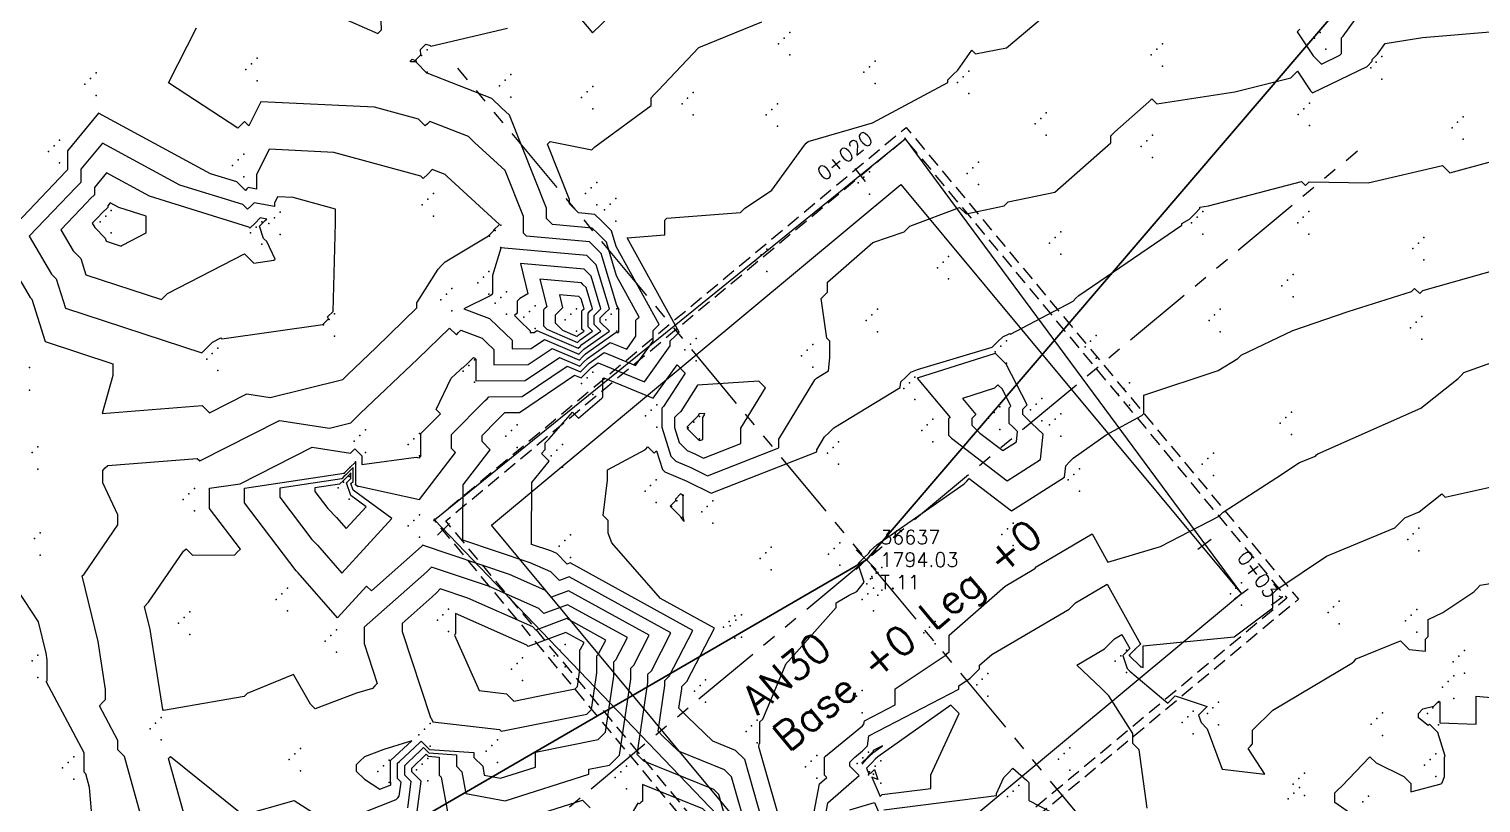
# Model space of a CAD drawing. Header units: metres. Extents: x 419582 to 423558, y 4805372 to 4807539.
# Drawn here: x 421780.12 to 421806, y 4806426.66 to 4806440.44 of the extents above; entities that cross this region are included whole.
import ezdxf

# ---------------------------------------------------------------- set-up
doc = ezdxf.new("R2010")
doc.units = ezdxf.units.M
doc.linetypes.add('HIDDEN', pattern=[0.375, 0.25, -0.125])
doc.linetypes.add('PHANTOM', pattern=[2.5, 1.25, -0.25, 0.25, -0.25, 0.25, -0.25])
for name, color, linetype in [('_pieds', 253, 'HIDDEN'), ('C-ROAD-CNTR-N', 92, 'Continuous'), ('C-ROAD-STAN', 11, 'Continuous'), ('C-ROAD-STAN-MAJR', 11, 'Continuous'), ('C-ROAD-STAN-MINR', 11, 'Continuous'), ('C-TINN', 4, 'Continuous'), ('C-TOPO-MAJR', 9, 'Continuous'), ('C-TOPO-MINR', 8, 'Continuous'), ('LS', 7, 'Continuous'), ('V-NODE', 1, 'Continuous'), ('V-NODE-TEXT', 11, 'Continuous')]:
    doc.layers.add(name, color=color, linetype=linetype)
doc.styles.get("Standard").update_dxf_attribs({"font": 'simplex.shx'})

# ---------------------------------------------------------------- blocks, each defined once
blk = doc.blocks.new('AN30 +0 +0')
at = {"linetype": 'PHANTOM', "flags": 128}
for points in [[(0, -11.382), (0, 11.382)], [(-11.382, 0), (11.382, 0)]]:
    blk.add_lwpolyline(points, dxfattribs=at)
at = {"flags": 128}
blk.add_lwpolyline([(-4.744, -4.744), (-4.744, 4.744), (4.744, 4.744), (4.744, -4.744)], close=True, dxfattribs=at)
at = {"layer": 'LS', "insert": (-3.273, -0.383), "char_height": 0.51577, "width": 9.13592, "attachment_point": 1}
blk.add_mtext('AN30\\PBase +0 Leg +0', dxfattribs=at)
blk = doc.blocks.new('*U67')
at = {"color": 0, "linetype": 'ByBlock', "lineweight": -2, "transparency": 16777216}
for p, q in [((-0.71, -0.71), (0.71, 0.71)), ((-0.71, 0.71), (0.71, -0.71))]:
    blk.add_line(p, q, dxfattribs=at)
blk = doc.blocks.new('AeccTickTriangle')
at = {"color": 0, "linetype": 'ByBlock', "lineweight": -2}
blk.add_lwpolyline([(0, 0.67), (-0.58, -0.33), (0.58, -0.33)], close=True, dxfattribs=at)
at = {"color": 0, "linetype": 'ByBlock', "lineweight": -2, "const_width": 0.0625}
blk.add_lwpolyline([(-0.03, 0, 1), (0.03, 0, 1)], format="xyb", close=True, dxfattribs=at)
blk = doc.blocks.new('AeccTickLine')
blk.add_line((0, -0.5), (0, 0.5))

msp = doc.modelspace()

# ---------------------------------------------------------------- linework, layer by layer
at = {"color": 31, "lineweight": 30, "true_color": 0xffbd7a, "elevation": 1718.013}
msp.add_lwpolyline([(423449.834, 4807399.592), (423130.593, 4807500.114), (421950.92, 4806612.998), (421795.045, 4806430.988), (421305.015, 4806147.038), (421305.015, 4806147.038), (420630.083, 4805770.97), (419765.157, 4805549.54), (419617.356, 4805580.088)], dxfattribs=at)
at = {"layer": '_pieds', "elevation": 1838.947, "flags": 128}
for points in [[(421794.339, 4806423.294), (421787.347, 4806431.698), (421795.751, 4806438.69), (421802.743, 4806430.286)], [(421794.357, 4806423.498), (421787.551, 4806431.68), (421795.733, 4806438.486), (421802.539, 4806430.304)]]:
    msp.add_lwpolyline(points, close=True, dxfattribs=at)
at = {"layer": 'C-ROAD-CNTR-N', "color": 92, "linetype": 'Continuous', "lineweight": -3, "flags": 128}
msp.add_lwpolyline([(421794.432, 4806424.311), (421787.347, 4806431.698), (421795.733, 4806438.486), (421801.726, 4806430.379)], dxfattribs=at)
at = {"layer": 'C-TINN', "color": 4, "linetype": 'Continuous', "lineweight": -3}
for p in [(421793.68, 4806440.38, 1790.27), (421803.13, 4806440.38, 1790.49), (421793.48, 4806440.18, 1790.27), (421793.58, 4806440.28, 1790.27), (421800.32, 4806440.18, 1791.59), (421803.03, 4806440.28, 1790.49), (421784.19, 4806439.92, 1788.44), (421787.02, 4806439.87, 1789.02), (421787.12, 4806439.97, 1789.02), (421787.22, 4806440.07, 1789.02), (421793.68, 4806439.98, 1790.27), (421795.2, 4806439.87, 1790.55), (421800.12, 4806439.98, 1791.59), (421800.22, 4806440.08, 1791.59), (421803.23, 4806440.08, 1790.49), (421804.13, 4806439.85, 1792.13), (421804.23, 4806439.95, 1792.13), (421781.32, 4806439.66, 1787.59), (421783.99, 4806439.72, 1788.44), (421784.09, 4806439.82, 1788.44), (421787.22, 4806439.67, 1789.02), (421788.71, 4806439.63, 1789.33), (421795, 4806439.67, 1790.55), (421795.1, 4806439.77, 1790.55), (421796.77, 4806439.59, 1791.06), (421796.87, 4806439.69, 1791.06), (421800.32, 4806439.78, 1791.59), (421804.03, 4806439.75, 1792.13), (421781.12, 4806439.46, 1787.59), (421781.22, 4806439.56, 1787.59), (421784.19, 4806439.52, 1788.44), (421788.51, 4806439.43, 1789.33), (421788.61, 4806439.53, 1789.33), (421790.17, 4806439.42, 1789.25), (421795.2, 4806439.47, 1790.55), (421796.67, 4806439.49, 1791.06), (421804.23, 4806439.55, 1792.13), (421781.32, 4806439.26, 1787.59), (421788.71, 4806439.23, 1789.33), (421789.97, 4806439.22, 1789.25), (421790.07, 4806439.32, 1789.25), (421791.76, 4806439.11, 1790.4), (421791.86, 4806439.21, 1790.4), (421791.96, 4806439.31, 1790.4), (421793.46, 4806439.11, 1790.72), (421796.87, 4806439.29, 1791.06), (421802.94, 4806439.12, 1792.36), (421790.17, 4806439.02, 1789.25), (421791.96, 4806438.91, 1790.4), (421793.26, 4806438.91, 1790.72), (421793.36, 4806439.01, 1790.72), (421798.15, 4806438.85, 1791.27), (421798.25, 4806438.95, 1791.27), (421802.74, 4806438.92, 1792.36), (421802.84, 4806439.02, 1792.36), (421805.68, 4806438.88, 1792.68), (421793.46, 4806438.71, 1790.72), (421798.05, 4806438.75, 1791.27), (421802.94, 4806438.72, 1792.36), (421805.48, 4806438.68, 1792.68), (421805.58, 4806438.78, 1792.68), (421780.57, 4806438.36, 1787.58), (421780.67, 4806438.46, 1787.58), (421798.25, 4806438.55, 1791.27), (421799.94, 4806438.35, 1792.34), (421800.04, 4806438.45, 1792.34), (421800.14, 4806438.55, 1792.34), (421805.68, 4806438.48, 1792.68), (421780.47, 4806438.26, 1787.58), (421780.67, 4806438.06, 1787.58), (421783.85, 4806438.11, 1787.72), (421783.95, 4806438.21, 1787.72), (421797.04, 4806438.07, 1791.71), (421800.14, 4806438.15, 1792.34), (421783.75, 4806438.01, 1787.72), (421783.95, 4806437.81, 1787.72), (421795, 4806437.8, 1791.56), (421795.1, 4806437.9, 1791.56), (421796.84, 4806437.87, 1791.71), (421796.94, 4806437.97, 1791.71), (421790.14, 4806437.61, 1790.7), (421790.24, 4806437.71, 1790.7), (421794.9, 4806437.7, 1791.56), (421797.04, 4806437.67, 1791.71), (421787.13, 4806437.31, 1786.5), (421787.23, 4806437.41, 1786.5), (421787.33, 4806437.51, 1786.5), (421790.04, 4806437.51, 1790.7), (421790.24, 4806437.31, 1790.7), (421790.48, 4806437.32, 1790.86), (421790.58, 4806437.42, 1790.86), (421795.1, 4806437.5, 1791.56), (421781.39, 4806437.01, 1783.75), (421781.49, 4806437.11, 1783.75), (421781.59, 4806437.21, 1783.75), (421784.27, 4806437.01, 1784.75), (421784.5, 4806437.08, 1785.68), (421784.6, 4806437.18, 1785.68), (421787.33, 4806437.11, 1786.5), (421790.38, 4806437.22, 1790.86), (421790.58, 4806437.02, 1790.86), (421800.94, 4806437.09, 1793.04), (421801.04, 4806437.19, 1793.04), (421802.83, 4806437.09, 1793.34), (421802.93, 4806437.19, 1793.34), (421781.59, 4806436.81, 1783.75), (421784.07, 4806436.81, 1784.75), (421784.17, 4806436.91, 1784.75), (421784.4, 4806436.98, 1785.68), (421784.6, 4806436.78, 1785.68), (421788.33, 4806436.75, 1787.01), (421788.43, 4806436.85, 1787.01), (421788.53, 4806436.95, 1787.01), (421798.51, 4806436.83, 1792.51), (421800.84, 4806436.99, 1793.04), (421801.04, 4806436.79, 1793.04), (421802.73, 4806436.99, 1793.34), (421802.93, 4806436.79, 1793.34), (421784.27, 4806436.61, 1784.75), (421788.53, 4806436.55, 1787.01), (421793.27, 4806436.52, 1791.26), (421798.31, 4806436.63, 1792.51), (421798.41, 4806436.73, 1792.51), (421804.78, 4806436.53, 1793.61), (421804.88, 4806436.63, 1793.61), (421804.98, 4806436.73, 1793.61), (421793.07, 4806436.32, 1791.26), (421793.17, 4806436.42, 1791.26), (421796.41, 4806436.29, 1792.42), (421796.51, 4806436.39, 1792.42), (421798.51, 4806436.43, 1792.51), (421804.98, 4806436.33, 1793.61), (421788.22, 4806436.02, 1787.19), (421788.32, 4806436.12, 1787.19), (421793.27, 4806436.12, 1791.26), (421796.31, 4806436.19, 1792.42), (421796.51, 4806435.99, 1792.42), (421802.55, 4806435.97, 1793.71), (421802.65, 4806436.07, 1793.71), (421787.56, 4806435.72, 1787.29), (421787.66, 4806435.82, 1787.29), (421788.12, 4806435.92, 1787.19), (421788.32, 4806435.72, 1787.19), (421788.63, 4806435.76, 1786.23), (421802.45, 4806435.87, 1793.71), (421787.46, 4806435.62, 1787.29), (421788.43, 4806435.56, 1786.23), (421788.53, 4806435.66, 1786.23), (421789.14, 4806435.51, 1785.74), (421789.88, 4806435.46, 1783.12), (421790.6, 4806435.46, 1787.89), (421795.24, 4806435.45, 1792.61), (421801.35, 4806435.45, 1793.71), (421802.65, 4806435.67, 1793.71), (421785.47, 4806435.27, 1786.01), (421785.57, 4806435.37, 1786.01), (421787.66, 4806435.42, 1787.29), (421788.63, 4806435.36, 1786.23), (421788.94, 4806435.31, 1785.74), (421789.04, 4806435.41, 1785.74), (421789.68, 4806435.26, 1783.12), (421789.78, 4806435.36, 1783.12), (421790.4, 4806435.26, 1787.89), (421790.5, 4806435.36, 1787.89), (421795.04, 4806435.25, 1792.61), (421795.14, 4806435.35, 1792.61), (421801.15, 4806435.25, 1793.71), (421801.25, 4806435.35, 1793.71), (421804.84, 4806435.22, 1794.33), (421804.94, 4806435.32, 1794.33), (421785.37, 4806435.17, 1786.01), (421785.57, 4806434.97, 1786.01), (421789.14, 4806435.11, 1785.74), (421789.88, 4806435.06, 1783.12), (421790.6, 4806435.06, 1787.89), (421795.24, 4806435.05, 1792.61), (421799.14, 4806434.98, 1793.48), (421801.35, 4806435.05, 1793.71), (421804.74, 4806435.12, 1794.33), (421783.49, 4806434.76, 1786.12), (421791.81, 4806434.73, 1791.85), (421791.91, 4806434.83, 1791.85), (421792.01, 4806434.93, 1791.85), (421793.99, 4806434.72, 1791.78), (421794.09, 4806434.82, 1791.78), (421797.34, 4806434.69, 1793.04), (421797.44, 4806434.79, 1793.04), (421797.54, 4806434.89, 1793.04), (421798.94, 4806434.78, 1793.48), (421799.04, 4806434.88, 1793.48), (421804.94, 4806434.92, 1794.33), (421783.29, 4806434.56, 1786.12), (421783.39, 4806434.66, 1786.12), (421787.96, 4806434.45, 1789.08), (421788.06, 4806434.55, 1789.08), (421792.01, 4806434.53, 1791.85), (421793.89, 4806434.62, 1791.78), (421794.09, 4806434.42, 1791.78), (421797.54, 4806434.49, 1793.04), (421799.14, 4806434.58, 1793.48), (421780.13, 4806434.41, 1787.78), (421783.49, 4806434.36, 1786.12), (421787.86, 4806434.35, 1789.08), (421790.07, 4806434.23, 1791.92), (421790.17, 4806434.33, 1791.92), (421795.91, 4806434.24, 1793.05), (421780.13, 4806434.01, 1787.78), (421788.06, 4806434.15, 1789.08), (421789.97, 4806434.13, 1791.92), (421790.17, 4806433.93, 1791.92), (421795.71, 4806434.04, 1793.05), (421795.81, 4806434.14, 1793.05), (421799.53, 4806433.94, 1793.87), (421799.63, 4806434.04, 1793.87), (421799.73, 4806434.14, 1793.87), (421791.21, 4806433.65, 1792.39), (421791.31, 4806433.75, 1792.39), (421795.91, 4806433.84, 1793.05), (421797.42, 4806433.71, 1791.3), (421797.97, 4806433.66, 1793.56), (421798.07, 4806433.76, 1793.56), (421798.17, 4806433.86, 1793.56), (421799.73, 4806433.74, 1793.87), (421788.82, 4806433.39, 1791.78), (421791.11, 4806433.55, 1792.39), (421791.97, 4806433.44, 1789.91), (421792.07, 4806433.54, 1789.91), (421796.13, 4806433.39, 1793.66), (421796.23, 4806433.49, 1793.66), (421797.22, 4806433.51, 1791.3), (421797.32, 4806433.61, 1791.3), (421798.17, 4806433.46, 1793.56), (421798.31, 4806433.39, 1793.69), (421798.41, 4806433.49, 1793.69), (421798.51, 4806433.59, 1793.69), (421802.42, 4806433.42, 1794.7), (421802.52, 4806433.52, 1794.7), (421802.62, 4806433.62, 1794.7), (421786.02, 4806433.2, 1788.42), (421786.12, 4806433.3, 1788.42), (421786.98, 4806433.14, 1788.95), (421787.08, 4806433.24, 1788.95), (421788.62, 4806433.19, 1791.78), (421788.72, 4806433.29, 1791.78), (421791.31, 4806433.35, 1792.39), (421791.87, 4806433.34, 1789.91), (421792.07, 4806433.14, 1789.91), (421796.03, 4806433.29, 1793.66), (421797.42, 4806433.31, 1791.3), (421798.51, 4806433.19, 1793.69), (421802.62, 4806433.22, 1794.7), (421780.18, 4806432.9, 1787.54), (421780.28, 4806433, 1787.54), (421785.92, 4806433.1, 1788.42), (421786.12, 4806432.9, 1788.42), (421786.88, 4806433.04, 1788.95), (421788.82, 4806432.99, 1791.78), (421789.53, 4806432.94, 1792.09), (421789.63, 4806433.04, 1792.09), (421794.35, 4806432.89, 1793.28), (421794.45, 4806432.99, 1793.28), (421794.55, 4806433.09, 1793.28), (421796.23, 4806433.09, 1793.66), (421801.23, 4806432.89, 1794.62), (421785.84, 4806432.63, 1789.98), (421785.94, 4806432.73, 1789.98), (421787.08, 4806432.84, 1788.95), (421789.43, 4806432.84, 1792.09), (421789.63, 4806432.64, 1792.09), (421794.55, 4806432.69, 1793.28), (421798.84, 4806432.61, 1794.15), (421801.03, 4806432.69, 1794.62), (421801.13, 4806432.79, 1794.62), (421780.28, 4806432.6, 1787.54), (421785.73, 4806432.37, 1792.66), (421785.74, 4806432.53, 1789.98), (421785.83, 4806432.47, 1792.66), (421791.3, 4806432.41, 1793.76), (421798.64, 4806432.41, 1794.15), (421798.74, 4806432.51, 1794.15), (421801.23, 4806432.49, 1794.62), (421782.97, 4806432.16, 1788.57), (421783.07, 4806432.26, 1788.57), (421785.63, 4806432.27, 1792.66), (421785.94, 4806432.33, 1789.98), (421791.1, 4806432.21, 1793.76), (421791.2, 4806432.31, 1793.76), (421791.77, 4806432.14, 1794.02), (421798.84, 4806432.21, 1794.15), (421782.87, 4806432.06, 1788.57), (421783.07, 4806431.86, 1788.57), (421785.83, 4806432.07, 1792.66), (421791.3, 4806432.01, 1793.76), (421791.57, 4806431.94, 1794.02), (421791.67, 4806432.04, 1794.02), (421792.11, 4806431.84, 1793.42), (421792.21, 4806431.94, 1793.42), (421792.31, 4806432.04, 1793.42), (421786.88, 4806431.59, 1790.37), (421786.98, 4806431.69, 1790.37), (421787.08, 4806431.79, 1790.37), (421791.77, 4806431.74, 1794.02), (421792.31, 4806431.64, 1793.42), (421797.66, 4806431.64, 1794.41), (421780.22, 4806431.37, 1787.32), (421780.32, 4806431.47, 1787.32), (421787.08, 4806431.39, 1790.37), (421789.67, 4806431.33, 1792.4), (421789.77, 4806431.43, 1792.4), (421797.46, 4806431.44, 1794.41), (421797.56, 4806431.54, 1794.41), (421804.69, 4806431.35, 1796.16), (421804.79, 4806431.45, 1796.16), (421804.89, 4806431.55, 1796.16), (421780.32, 4806431.07, 1787.32), (421789.57, 4806431.23, 1792.4), (421793.25, 4806431.11, 1793.47), (421793.35, 4806431.21, 1793.47), (421794.37, 4806431.09, 1793.71), (421794.47, 4806431.19, 1793.71), (421794.57, 4806431.29, 1793.71), (421795.14, 4806431.09, 1794.03), (421797.66, 4806431.24, 1794.41), (421804.89, 4806431.15, 1796.16), (421789.77, 4806431.03, 1792.4), (421793.15, 4806431.01, 1793.47), (421793.35, 4806430.81, 1793.47), (421794.57, 4806430.89, 1793.71), (421794.94, 4806430.89, 1794.03), (421795.04, 4806430.99, 1794.03), (421795.32, 4806430.85, 1794.6), (421795.05, 4806430.56, 1794.03), (421795.12, 4806430.65, 1794.6), (421795.14, 4806430.69, 1794.03), (421795.15, 4806430.66, 1794.03), (421795.22, 4806430.75, 1794.6), (421795.25, 4806430.76, 1794.03), (421801.73, 4806430.58, 1795.73), (421784.53, 4806430.28, 1789.44), (421784.63, 4806430.38, 1789.44), (421784.73, 4806430.48, 1789.44), (421794.97, 4806430.28, 1794.09), (421795.07, 4806430.38, 1794.09), (421795.17, 4806430.48, 1794.09), (421795.25, 4806430.36, 1794.03), (421795.32, 4806430.45, 1794.6), (421801.53, 4806430.38, 1795.73), (421801.63, 4806430.48, 1795.73), (421782.99, 4806430.06, 1789.55), (421784.73, 4806430.08, 1789.44), (421787.6, 4806430.11, 1787.07), (421795.17, 4806430.08, 1794.09), (421801.73, 4806430.18, 1795.73), (421803.27, 4806430.05, 1796.48), (421803.37, 4806430.15, 1796.48), (421803.47, 4806430.25, 1796.48), (421804.85, 4806430.1, 1796.78), (421782.79, 4806429.86, 1789.55), (421782.89, 4806429.96, 1789.55), (421787.4, 4806429.91, 1787.07), (421787.5, 4806430.01, 1787.07), (421792.5, 4806429.79, 1793.42), (421792.6, 4806429.89, 1793.42), (421792.62, 4806429.81, 1793.67), (421792.7, 4806429.99, 1793.42), (421792.72, 4806429.91, 1793.67), (421792.82, 4806430.01, 1793.67), (421796.17, 4806429.79, 1794.54), (421796.27, 4806429.89, 1794.54), (421803.47, 4806429.85, 1796.48), (421804.65, 4806429.9, 1796.78), (421804.75, 4806430, 1796.78), (421782.99, 4806429.66, 1789.55), (421785.4, 4806429.54, 1789.73), (421785.5, 4806429.64, 1789.73), (421785.6, 4806429.74, 1789.73), (421787.6, 4806429.71, 1787.07), (421792.7, 4806429.59, 1793.42), (421792.82, 4806429.61, 1793.67), (421796.07, 4806429.69, 1794.54), (421804.85, 4806429.7, 1796.78), (421780.28, 4806429.29, 1786.84), (421785.6, 4806429.34, 1789.73), (421789.48, 4806429.28, 1786.14), (421789.58, 4806429.38, 1786.14), (421789.68, 4806429.48, 1786.14), (421796.27, 4806429.49, 1794.54), (421799.58, 4806429.28, 1797.31), (421799.68, 4806429.38, 1797.31), (421799.73, 4806429.29, 1795.98), (421799.83, 4806429.39, 1795.98), (421799.93, 4806429.49, 1795.98), (421805.6, 4806429.27, 1797.7), (421805.7, 4806429.37, 1797.7), (421780.18, 4806429.19, 1786.84), (421788.72, 4806429.04, 1786.31), (421788.82, 4806429.14, 1786.31), (421788.92, 4806429.24, 1786.31), (421789.68, 4806429.08, 1786.14), (421799.48, 4806429.18, 1797.31), (421799.93, 4806429.09, 1795.98), (421805.5, 4806429.17, 1797.7), (421780.28, 4806428.89, 1786.84), (421788.92, 4806428.84, 1786.31), (421792.08, 4806428.75, 1793.74), (421792.18, 4806428.85, 1793.74), (421797.01, 4806428.76, 1796.28), (421797.11, 4806428.86, 1796.28), (421797.21, 4806428.96, 1796.28), (421799.68, 4806428.98, 1797.31), (421805.41, 4806428.82, 1797.42), (421805.51, 4806428.92, 1797.42), (421805.7, 4806428.97, 1797.7), (421791.98, 4806428.65, 1793.74), (421794.87, 4806428.56, 1794.48), (421794.97, 4806428.66, 1794.48), (421797.21, 4806428.56, 1796.28), (421805.31, 4806428.72, 1797.42), (421805.51, 4806428.52, 1797.42), (421792.18, 4806428.45, 1793.74), (421794.77, 4806428.46, 1794.48), (421794.97, 4806428.26, 1794.48), (421800.87, 4806428.29, 1797.54), (421801.12, 4806428.25, 1796.56), (421801.22, 4806428.35, 1796.56), (421801.32, 4806428.45, 1796.56), (421804.24, 4806428.26, 1797.8), (421805.04, 4806428.25, 1798.05), (421805.14, 4806428.35, 1798.05), (421805.24, 4806428.45, 1798.05), (421782.28, 4806427.98, 1788.95), (421782.38, 4806428.08, 1788.95), (421782.48, 4806428.18, 1788.95), (421787.17, 4806427.97, 1788.06), (421787.27, 4806428.07, 1788.06), (421793, 4806428.03, 1793.97), (421793.1, 4806428.13, 1793.97), (421800.67, 4806428.09, 1797.54), (421800.77, 4806428.19, 1797.54), (421801.32, 4806428.05, 1796.56), (421804.04, 4806428.06, 1797.8), (421804.14, 4806428.16, 1797.8), (421805.24, 4806428.05, 1798.05), (421782.48, 4806427.78, 1788.95), (421787.07, 4806427.87, 1788.06), (421788.47, 4806427.78, 1788.29), (421792.9, 4806427.93, 1793.97), (421793.1, 4806427.73, 1793.97), (421800.87, 4806427.89, 1797.54), (421804.24, 4806427.86, 1797.8), (421780.92, 4806427.48, 1786.69), (421784.76, 4806427.43, 1788.49), (421784.86, 4806427.53, 1788.49), (421784.96, 4806427.63, 1788.49), (421787.23, 4806427.45, 1791.65), (421787.27, 4806427.67, 1788.06), (421788.27, 4806427.58, 1788.29), (421788.37, 4806427.68, 1788.29), (421794.16, 4806427.5, 1794.69), (421794.98, 4806427.46, 1796.29), (421795.07, 4806427.47, 1797.07), (421795.08, 4806427.56, 1796.29), (421795.17, 4806427.57, 1797.07), (421798.47, 4806427.44, 1796.31), (421798.57, 4806427.54, 1796.31), (421798.67, 4806427.64, 1796.31), (421805.09, 4806427.43, 1797.86), (421805.19, 4806427.53, 1797.86), (421780.72, 4806427.28, 1786.69), (421780.82, 4806427.38, 1786.69), (421784.96, 4806427.23, 1788.49), (421786.34, 4806427.22, 1787.81), (421786.44, 4806427.32, 1787.81), (421786.54, 4806427.42, 1787.81), (421787.03, 4806427.25, 1791.65), (421787.13, 4806427.35, 1791.65), (421788.47, 4806427.38, 1788.29), (421790.67, 4806427.21, 1790.49), (421790.77, 4806427.31, 1790.49), (421793.96, 4806427.3, 1794.69), (421794.06, 4806427.4, 1794.69), (421794.88, 4806427.36, 1796.29), (421794.97, 4806427.37, 1797.07), (421795.1, 4806427.21, 1795.24), (421795.2, 4806427.31, 1795.24), (421795.3, 4806427.41, 1795.24), (421798.67, 4806427.24, 1796.31), (421802.85, 4806427.19, 1797.67), (421804.99, 4806427.33, 1797.86), (421780.92, 4806427.08, 1786.69), (421786.54, 4806427.02, 1787.81), (421787.23, 4806427.05, 1791.65), (421790.57, 4806427.11, 1790.49), (421794.16, 4806427.1, 1794.69), (421795.08, 4806427.16, 1796.29), (421795.17, 4806427.17, 1797.07), (421795.3, 4806427.01, 1795.24), (421797.76, 4806426.97, 1797.17), (421802.65, 4806426.99, 1797.67), (421802.75, 4806427.09, 1797.67), (421802.76, 4806426.93, 1797.22), (421805.19, 4806427.13, 1797.86), (421790.77, 4806426.91, 1790.49), (421797.56, 4806426.77, 1797.17), (421797.66, 4806426.87, 1797.17), (421802.56, 4806426.73, 1797.22), (421802.66, 4806426.83, 1797.22), (421802.85, 4806426.79, 1797.67), (421803.89, 4806426.68, 1798.24), (421803.99, 4806426.78, 1798.24)]:
    msp.add_point(p, dxfattribs=at)
at = {"layer": 'C-TOPO-MAJR', "color": 9, "linetype": 'Continuous', "lineweight": -3, "flags": 128}
for points, elevation in [([(421786.873, 4806426.571), (421786.934, 4806427.037), (421786.819, 4806427.151), (421786.819, 4806427.323), (421786.876, 4806427.38), (421787.102, 4806427.589), (421787.156, 4806427.643), (421787.248, 4806427.551), (421787.741, 4806427.514), (421787.741, 4806427.31), (421787.839, 4806427.212), (421787.907, 4806426.826), (421788.611, 4806426.695), (421790.102, 4806427.17), (421790.102, 4806427.259), (421790.47, 4806427.332), (421790.558, 4806427.421), (421790.647, 4806427.509), (421790.848, 4806428.862), (421790.848, 4806429.058), (421790.899, 4806429.109), (421791.175, 4806429.644), (421789.735, 4806430.436), (421789.435, 4806430.325), (421789.314, 4806430.446), (421788.683, 4806430.726), (421787.138, 4806431.246), (421787.127, 4806431.235), (421787.116, 4806431.224), (421786.224, 4806430.436), (421786.14, 4806430.52), (421785.621, 4806429.955), (421784.921, 4806430.757), (421784.887, 4806430.791), (421783.965, 4806432.003), (421783.965, 4806432.263), (421785.739, 4806432.528), (421785.74, 4806432.529), (421785.741, 4806432.53), (421785.84, 4806432.629), (421785.939, 4806432.728), (421785.939, 4806432.331), (421785.938, 4806432.33), (421785.939, 4806432.328), (421785.988, 4806432.292), (421785.993, 4806432.297), (421785.998, 4806432.302), (421787.08, 4806432.064), (421787.726, 4806432.896), (421787.651, 4806432.97), (421787.651, 4806433.221), (421788.251, 4806433.823), (421788.285, 4806433.857), (421788.319, 4806433.891), (421788.914, 4806433.897), (421789.712, 4806434.434), (421789.95, 4806434.333), (421790.029, 4806434.411), (421790.107, 4806434.489), (421790.375, 4806434.678), (421790.933, 4806434.446), (421791.245, 4806434.884), (421791.245, 4806435.071), (421791.298, 4806435.124), (421791.351, 4806435.178), (421790.586, 4806436.568), (421790.502, 4806436.847), (421790.324, 4806437.024), (421790.207, 4806437.139), (421789.916, 4806437.166), (421789.754, 4806437.328), (421789.754, 4806437.404), (421789.36, 4806438.389), (421789.409, 4806438.438), (421790.154, 4806438.291), (421790.206, 4806438.342), (421791.207, 4806439.079), (421791.207, 4806439.218), (421791.272, 4806439.283), (421791.337, 4806439.348), (421792.057, 4806440.11), (421793.183, 4806440.572)], 1790), ([(421794.068, 4806426.251), (421794.207, 4806426.996), (421794.338, 4806427.112), (421794.3, 4806427.15), (421794.3, 4806427.473), (421794.319, 4806427.492), (421794.973, 4806428.03), (421795.002, 4806428.059), (421795.01, 4806428.121), (421795.559, 4806428.404), (421795.559, 4806428.689), (421796.466, 4806429.297), (421796.492, 4806429.323), (421796.519, 4806429.35), (421796.519, 4806429.644), (421797.518, 4806430.521), (421798.03, 4806430.821), (421798.051, 4806430.841), (421798.071, 4806430.862), (421799.066, 4806431.449), (421799.346, 4806430.947), (421800.287, 4806431.226), (421801.333, 4806431.768), (421801.367, 4806431.802), (421801.401, 4806431.836), (421802.361, 4806432.451), (421802.763, 4806432.719), (421803.045, 4806432.836), (421803.066, 4806432.856), (421803.086, 4806432.877), (421804.922, 4806433.686), (421805.59, 4806434.219), (421805.641, 4806434.27), (421805.692, 4806434.322), (421806.705, 4806434.685)], 1795)]:
    msp.add_lwpolyline(points, dxfattribs=dict(at, elevation=elevation))
for points, elevation in [([(421784.06, 4806436.894), (421784.043, 4806436.911), (421782.27, 4806437.462), (421781.502, 4806437.877), (421781.29, 4806437.618), (421781.29, 4806437.487), (421781.222, 4806437.42), (421781.155, 4806437.353), (421780.689, 4806436.865), (421780.91, 4806436.491), (421781.046, 4806436.356), (421781.137, 4806436.066), (421782.487, 4806435.623), (421782.539, 4806435.676), (421782.592, 4806435.729), (421783.964, 4806436.436), (421784.128, 4806436.272), (421784.488, 4806436.324), (421784.508, 4806436.344), (421784.359, 4806436.656), (421784.305, 4806436.709), (421784.232, 4806436.929), (421784.305, 4806437.002), (421784.332, 4806437.029), (421784.359, 4806437.056), (421784.243, 4806437.077), (421784.151, 4806436.986), (421784.06, 4806436.894)], 1785), ([(421789.293, 4806435.152), (421789.349, 4806435.096), (421789.899, 4806434.861), (421789.921, 4806434.883), (421789.942, 4806434.904), (421790.164, 4806435.06), (421790.085, 4806435.139), (421790.085, 4806435.381), (421790.124, 4806435.421), (421790.164, 4806435.46), (421790.05, 4806435.839), (421790.001, 4806435.887), (421789.969, 4806435.919), (421789.228, 4806435.987), (421789.349, 4806435.496), (421789.321, 4806435.468), (421789.293, 4806435.439), (421789.293, 4806435.152)], 1785), ([(421791.85, 4806433.34), (421791.857, 4806433.318), (421792.052, 4806433.123), (421792.063, 4806433.118), (421792.076, 4806433.112), (421792.131, 4806433.133), (421792.131, 4806433.523), (421792.167, 4806433.582), (421792.158, 4806433.592), (421792.067, 4806433.586), (421792.042, 4806433.548), (421791.946, 4806433.451), (421791.85, 4806433.355), (421791.85, 4806433.34)], 1790), ([(421790.798, 4806424.81), (421790.92, 4806424.688), (421792.099, 4806425.277), (421792.186, 4806425.269), (421792.212, 4806425.294), (421792.237, 4806425.319), (421792.221, 4806425.394), (421792.306, 4806425.76), (421792.306, 4806426.068), (421792.182, 4806426.5), (421792.13, 4806426.552), (421791.054, 4806426.987), (421791.054, 4806426.691), (421791.028, 4806426.665), (421791.002, 4806426.639), (421790.973, 4806426.651), (421790.388, 4806425.662), (421790.798, 4806424.81)], 1790)]:
    msp.add_lwpolyline(points, close=True, dxfattribs=dict(at, elevation=elevation))
at = {"layer": 'C-TOPO-MINR', "color": 8, "linetype": 'Continuous', "lineweight": -3, "flags": 128}
for points, elevation in [([(421802.768, 4806440.441), (421802.719, 4806440.392), (421803.005, 4806439.964), (421803.151, 4806439.818), (421803.479, 4806439.977), (421803.51, 4806440.008), (421803.51, 4806440.284), (421803.541, 4806440.315), (421804.732, 4806441.977)], 1791), ([(421789.654, 4806440.987), (421790.166, 4806440.373), (421791.7, 4806441.859)], 1789), ([(421784.881, 4806441.01), (421786.342, 4806440.361), (421786.405, 4806440.424), (421786.361, 4806441.591)], 1788), ([(421792.626, 4806426.066), (421792.413, 4806426.81), (421792.324, 4806426.899), (421791.082, 4806427.401), (421790.991, 4806427.489), (421790.96, 4806427.52), (421791.151, 4806428.805), (421791.151, 4806428.949), (421791.215, 4806429.013), (421791.563, 4806429.687), (421789.75, 4806430.683), (421789.575, 4806430.619), (421789.421, 4806430.773), (421789.053, 4806430.936), (421787.853, 4806431.34), (421787.853, 4806431.616), (421787.857, 4806432.326), (421788.34, 4806432.949), (421788.196, 4806433.094), (421788.196, 4806433.204), (421788.458, 4806433.467), (421788.529, 4806433.538), (421788.6, 4806433.61), (421788.861, 4806433.612), (421789.846, 4806434.276), (421789.961, 4806434.227), (421790.05, 4806434.317), (421790.14, 4806434.406), (421790.268, 4806434.497), (421791.091, 4806434.155), (421791.55, 4806434.801), (421791.55, 4806434.887), (421791.629, 4806434.965), (421791.707, 4806435.044), (421790.782, 4806436.724), (421791.452, 4806436.775), (421791.452, 4806437.035), (421791.486, 4806437.07), (421792.804, 4806437.173), (421792.874, 4806437.243), (421793.361, 4806437.574), (421793.94, 4806438.373), (421793.973, 4806438.407), (421794.007, 4806438.44), (421795.155, 4806438.77), (421796.497, 4806439.488), (421796.497, 4806439.535), (421796.585, 4806439.623), (421796.674, 4806439.711), (421796.923, 4806440.067), (421796.99, 4806440), (421797.544, 4806440.106), (421798.626, 4806441.024)], 1791), ([(421782.112, 4806426.458), (421781.824, 4806427.486), (421781.708, 4806427.602), (421781.708, 4806427.77), (421781.38, 4806428.39), (421781.435, 4806428.445), (421781.489, 4806428.5), (421781.489, 4806428.68), (421781.354, 4806429.534), (421781.073, 4806430.701), (421781.104, 4806430.732), (421781.707, 4806431.609), (421781.707, 4806431.791), (421781.437, 4806432.359), (421781.437, 4806432.58), (421781.481, 4806432.625), (421781.526, 4806432.67), (421783.121, 4806432.795), (421783.168, 4806432.749), (421784.586, 4806433.469), (421785.476, 4806433.33), (421785.859, 4806433.426), (421785.942, 4806433.508), (421786.024, 4806433.591), (421787.054, 4806434.568), (421787.619, 4806435.116), (421787.739, 4806434.996), (421787.779, 4806435.035), (421787.819, 4806435.075), (421788.2, 4806434.933), (421788.276, 4806434.857), (421788.409, 4806434.731), (421788.409, 4806434.46), (421789.02, 4806434.466), (421789.444, 4806434.752), (421789.93, 4806434.544), (421789.985, 4806434.6), (421790.041, 4806434.655), (421790.588, 4806435.04), (421790.617, 4806435.028), (421790.634, 4806435.051), (421790.634, 4806435.44), (421790.636, 4806435.442), (421790.639, 4806435.445), (421790.599, 4806435.518), (421790.321, 4806436.444), (421790.195, 4806436.57), (421790.112, 4806436.651), (421788.989, 4806436.754), (421788.935, 4806436.808), (421788.935, 4806437.1), (421788.607, 4806437.923), (421788.061, 4806438.422), (421787.955, 4806438.528), (421787.265, 4806438.796), (421787.224, 4806438.755), (421787.184, 4806438.715), (421787.065, 4806438.834), (421786.281, 4806439.049), (421784.255, 4806439.147), (421784.043, 4806438.719), (421783.966, 4806438.797), (421783.904, 4806438.736), (421783.843, 4806438.675), (421782.608, 4806439.482), (421783.11, 4806440.462)], 1788), ([(421783.926, 4806426.441), (421784.85, 4806426.701), (421785.525, 4806426.269), (421786.666, 4806426.721), (421786.694, 4806426.749), (421786.721, 4806426.776), (421786.754, 4806427.029), (421786.692, 4806427.091), (421786.692, 4806427.367), (421786.723, 4806427.398), (421787.086, 4806427.734), (421787.112, 4806427.76), (421787.26, 4806427.612), (421788.05, 4806427.553), (421788.05, 4806427.468), (421788.208, 4806427.31), (421788.236, 4806427.15), (421788.528, 4806427.096), (421789.148, 4806427.293), (421789.148, 4806427.564), (421790.265, 4806427.785), (421790.331, 4806427.851), (421790.397, 4806427.916), (421790.546, 4806428.918), (421790.546, 4806429.168), (421790.583, 4806429.205), (421790.788, 4806429.602), (421789.721, 4806430.188), (421789.295, 4806430.031), (421789.207, 4806430.119), (421788.313, 4806430.516), (421787.296, 4806430.859), (421787.254, 4806430.817), (421787.213, 4806430.776), (421786.094, 4806429.787), (421786.094, 4806429.496), (421786.33, 4806428.785), (421786.286, 4806428.741), (421786.243, 4806428.697), (421785.957, 4806428.61), (421785.223, 4806428.333), (421785.141, 4806428.416), (421784.837, 4806428.945), (421784.012, 4806428.607), (421783.96, 4806428.555), (421782.523, 4806428.303), (421782.506, 4806428.32), (421782.281, 4806429.744), (421782.181, 4806430.158), (421782.256, 4806430.234), (421782.879, 4806431.139), (421782.923, 4806431.182), (421783.035, 4806431.07), (421783.792, 4806431.079), (421783.841, 4806431.129), (421783.89, 4806431.178), (421783.339, 4806431.903), (421783.339, 4806432.261), (421783.884, 4806432.342), (421785.169, 4806432.995), (421785.853, 4806432.888), (421785.89, 4806432.925), (421785.927, 4806432.962), (421786.053, 4806432.837), (421786.053, 4806432.688), (421787.025, 4806432.815), (421787.08, 4806432.803), (421787.111, 4806432.843), (421787.107, 4806432.846), (421787.107, 4806433.239), (421787.457, 4806433.59), (421787.38, 4806433.667), (421787.649, 4806434.223), (421787.8, 4806434.366), (421787.842, 4806434.407), (421787.851, 4806434.398), (421787.947, 4806434.493), (421788.042, 4806434.589), (421788.07, 4806434.578), (421788.076, 4806434.573), (421788.086, 4806434.563), (421788.086, 4806434.173), (421788.967, 4806434.182), (421789.578, 4806434.593), (421789.94, 4806434.439), (421790.007, 4806434.505), (421790.074, 4806434.572), (421790.482, 4806434.859), (421790.775, 4806434.737), (421790.939, 4806434.968), (421790.939, 4806435.255), (421790.967, 4806435.283), (421790.995, 4806435.311), (421790.593, 4806436.043), (421790.412, 4806436.645), (421790.26, 4806436.797), (421790.159, 4806436.895), (421789.452, 4806436.96), (421789.344, 4806437.068), (421789.344, 4806437.252), (421788.684, 4806438.906), (421788.549, 4806439.029), (421788.372, 4806439.206), (421787.221, 4806439.653), (421787.22, 4806439.652), (421787.219, 4806439.651), (421787.021, 4806439.85), (421787.006, 4806439.854), (421786.922, 4806439.858), (421786.922, 4806439.872), (421786.951, 4806439.904), (421787.007, 4806439.88), (421787.106, 4806439.979), (421787.102, 4806440.075), (421787.196, 4806440.169), (421787.274, 4806440.145), (421787.283, 4806440.136), (421788.652, 4806440.455)], 1789), ([(421792.947, 4806426.064), (421792.644, 4806427.12), (421792.518, 4806427.246), (421791.694, 4806427.579), (421791.425, 4806427.84), (421791.332, 4806427.933), (421791.453, 4806428.748), (421791.453, 4806428.84), (421791.531, 4806428.917), (421791.95, 4806429.73), (421789.764, 4806430.931), (421789.714, 4806430.912), (421789.527, 4806431.099), (421789.422, 4806431.146), (421789.079, 4806431.262), (421789.079, 4806431.34), (421789.086, 4806432.365), (421789.395, 4806432.742), (421789.253, 4806432.884), (421789.324, 4806432.955), (421789.324, 4806433.071), (421789.395, 4806433.142), (421789.81, 4806433.617), (421789.916, 4806433.511), (421790.33, 4806433.865), (421790.347, 4806433.882), (421790.347, 4806434.214), (421790.364, 4806434.231), (421791.248, 4806433.864), (421791.671, 4806434.458), (421791.816, 4806434.313), (421791.43, 4806433.717), (421791.414, 4806433.701), (421791.398, 4806433.686), (421791.398, 4806433.348), (421791.561, 4806432.835), (421791.652, 4806432.744), (421791.917, 4806432.631), (421792.213, 4806432.485), (421793.484, 4806432.985), (421793.484, 4806433.137), (421794.128, 4806434.196), (421794.143, 4806434.21), (421794.157, 4806434.225), (421794.371, 4806434.354), (421794.395, 4806434.587), (421794.395, 4806434.881), (421794.342, 4806434.934), (421794.24, 4806435.643), (421794.295, 4806435.698), (421794.35, 4806435.753), (421794.35, 4806435.933), (421795.159, 4806436.641), (421795.719, 4806436.83), (421795.77, 4806436.881), (421795.821, 4806436.932), (421796.705, 4806437.265), (421796.824, 4806437.147), (421797.5, 4806437.293), (421797.537, 4806437.329), (421797.573, 4806437.366), (421798.403, 4806437.537), (421799.403, 4806438.414), (421799.403, 4806438.541), (421799.471, 4806438.609), (421800.076, 4806439.144), (421800.131, 4806439.198), (421800.222, 4806439.108), (421801.609, 4806439.322), (421802.608, 4806439.574), (421802.666, 4806439.632), (421802.725, 4806439.691), (421802.957, 4806439.343), (421802.996, 4806439.305), (421803.967, 4806439.776), (421804.059, 4806439.868), (421804.059, 4806439.9), (421804.151, 4806439.992), (421804.288, 4806440.183), (421804.954, 4806440.29), (421806.304, 4806440.401)], 1792), ([(421793.267, 4806426.063), (421792.876, 4806427.43), (421792.712, 4806427.593), (421792.306, 4806427.757), (421791.859, 4806428.19), (421791.704, 4806428.345), (421791.756, 4806428.692), (421791.756, 4806428.731), (421791.846, 4806428.821), (421792.337, 4806429.772), (421791.376, 4806430.301), (421790.511, 4806431.293), (421790.445, 4806431.462), (421790.445, 4806431.686), (421790.357, 4806431.774), (421790.431, 4806432.406), (421790.431, 4806432.588), (421791.106, 4806432.953), (421791.15, 4806432.998), (421791.261, 4806432.887), (421791.306, 4806432.931), (421791.413, 4806432.594), (421791.452, 4806432.554), (421791.844, 4806432.388), (421792.281, 4806432.172), (421794.161, 4806432.911), (421794.161, 4806432.944), (421794.301, 4806433.176), (421794.383, 4806433.257), (421794.464, 4806433.338), (421795.646, 4806434.055), (421795.657, 4806434.155), (421795.745, 4806434.243), (421795.834, 4806434.332), (421795.958, 4806434.379), (421797.286, 4806434.774), (421797.38, 4806434.867), (421797.474, 4806434.961), (421797.598, 4806435.021), (421797.613, 4806435.006), (421798.727, 4806435.596), (421798.778, 4806435.647), (421798.828, 4806435.698), (421800.664, 4806436.948), (421800.664, 4806436.978), (421800.8, 4806437.056), (421800.894, 4806437.151), (421800.989, 4806437.245), (421800.989, 4806437.268), (421801.14, 4806437.292), (421802.799, 4806437.725), (421802.868, 4806437.656), (421802.933, 4806437.721), (421803.984, 4806437.701), (421805.308, 4806438.009), (421805.439, 4806437.878), (421806.249, 4806438.102)], 1793), ([(421793.588, 4806426.061), (421793.131, 4806427.654), (421793.136, 4806427.712), (421793.14, 4806427.716), (421793.144, 4806427.72), (421793.144, 4806428.104), (421793.198, 4806428.149), (421793.614, 4806429.141), (421793.655, 4806429.182), (421794.509, 4806430.136), (421794.509, 4806430.222), (421794.735, 4806430.357), (421794.875, 4806430.424), (421795.005, 4806430.591), (421794.905, 4806430.89), (421794.905, 4806430.927), (421794.996, 4806431.018), (421795.087, 4806431.109), (421795.116, 4806431.154), (421795.228, 4806431.252), (421796.788, 4806432.342), (421796.833, 4806432.387), (421796.878, 4806432.433), (421797.628, 4806431.86), (421798.576, 4806432.457), (421798.598, 4806432.664), (421798.665, 4806432.732), (421798.732, 4806432.799), (421799.317, 4806433.215), (421799.955, 4806433.558), (421799.973, 4806433.575), (421799.99, 4806433.593), (421799.99, 4806433.923), (421801.312, 4806434.362), (421801.663, 4806434.573), (421801.693, 4806434.602), (421801.722, 4806434.631), (421802.641, 4806435.069), (421803.628, 4806435.413), (421804.758, 4806435.766), (421804.812, 4806435.82), (421804.904, 4806435.729), (421804.958, 4806435.783), (421806.598, 4806436.247)], 1794), ([(421794.278, 4806426.225), (421794.359, 4806426.658), (421794.913, 4806427.149), (421794.749, 4806427.313), (421794.749, 4806427.385), (421794.831, 4806427.467), (421794.978, 4806427.588), (421795.062, 4806427.672), (421795.087, 4806427.855), (421796.693, 4806428.682), (421796.693, 4806428.744), (421796.891, 4806428.877), (421796.975, 4806428.961), (421797.059, 4806429.045), (421797.059, 4806429.11), (421797.277, 4806429.301), (421798.658, 4806430.111), (421798.713, 4806430.165), (421798.768, 4806430.22), (421799.332, 4806430.553), (421799.926, 4806429.488), (421799.828, 4806429.39), (421799.729, 4806429.291), (421799.728, 4806429.29), (421799.729, 4806429.285), (421799.926, 4806429.088), (421799.939, 4806429.077), (421799.941, 4806429.078), (421799.942, 4806429.08), (421799.978, 4806429.068), (421799.978, 4806429.454), (421801.597, 4806429.617), (421802.284, 4806430.133), (421802.284, 4806430.389), (421802.32, 4806430.425), (421802.356, 4806430.461), (421803.241, 4806431.051), (421804.463, 4806431.555), (421804.552, 4806431.644), (421804.641, 4806431.733), (421804.894, 4806431.845), (421805.296, 4806432.165), (421805.358, 4806432.104), (421807.196, 4806432.516)], 1796), ([(421800.05, 4806426.566), (421799.904, 4806427.605), (421799.792, 4806427.717), (421799.792, 4806427.892), (421799.367, 4806428.565), (421799.229, 4806428.703), (421798.797, 4806429.114), (421799.285, 4806429.4), (421799.375, 4806429.49), (421799.464, 4806429.579), (421799.598, 4806429.658), (421799.738, 4806429.406), (421799.715, 4806429.382), (421799.692, 4806429.359), (421799.615, 4806429.282), (421799.692, 4806429.052), (421799.738, 4806429.006), (421800.414, 4806428.436), (421800.479, 4806428.502), (421800.545, 4806428.567), (421801.118, 4806428.378), (421801.063, 4806428.323), (421801.008, 4806428.268), (421800.963, 4806428.223), (421801.008, 4806428.088), (421801.118, 4806427.978), (421801.383, 4806427.262), (421802.147, 4806427.17), (421801.847, 4806427.63), (421801.887, 4806427.669), (421801.926, 4806427.709), (421801.926, 4806427.951), (421802.285, 4806428.312), (421803.695, 4806429.145), (421803.734, 4806429.184), (421803.773, 4806429.224), (421804.562, 4806429.546), (421804.718, 4806429.389), (421805.008, 4806429.363), (421805.005, 4806429.573), (421805.029, 4806429.597), (421805.053, 4806429.621), (421805.053, 4806429.925), (421805.315, 4806430.048), (421805.866, 4806430.416), (421805.925, 4806430.476), (421805.984, 4806430.535), (421806.986, 4806430.702)], 1797), ([(421781.237, 4806426.519), (421781.202, 4806426.933), (421781.134, 4806427.176), (421781.107, 4806427.203), (421781.107, 4806427.549), (421780.432, 4806428.821), (421780.439, 4806428.829), (421780.447, 4806428.836), (421780.447, 4806429.206), (421780.428, 4806429.324), (421780.293, 4806429.883), (421779.918, 4806430.454)], 1787), ([(421803.732, 4806426.426), (421803.394, 4806426.668), (421803.394, 4806426.837), (421803.452, 4806426.895), (421803.51, 4806426.953), (421804.017, 4806427.478), (421804.126, 4806427.369), (421804.622, 4806427.127), (421804.748, 4806427.001), (421804.748, 4806426.854), (421805.286, 4806426.998), (421805.295, 4806427.008), (421805.305, 4806427.018), (421805.343, 4806427.131), (421805.343, 4806427.478), (421805.357, 4806427.491), (421805.227, 4806427.913), (421805.079, 4806428.061), (421805.053, 4806428.034), (421804.88, 4806428.172), (421804.88, 4806428.252), (421804.96, 4806428.332), (421805.153, 4806428.379), (421805.246, 4806428.471), (421805.261, 4806428.456), (421805.261, 4806428.087), (421805.91, 4806428.058), (421805.907, 4806428.562), (421807.04, 4806428.456)], 1798), ([(421783.022, 4806425.984), (421782.611, 4806427.451), (421782.628, 4806427.468), (421782.646, 4806427.485), (421783.862, 4806426.505)], 1789), ([(421787.025, 4806426.366), (421787.113, 4806427.045), (421786.947, 4806427.211), (421786.947, 4806427.279), (421787.03, 4806427.362), (421787.119, 4806427.444), (421787.201, 4806427.526), (421787.237, 4806427.49), (421787.431, 4806427.475), (421787.431, 4806427.153), (421787.47, 4806427.114), (421787.578, 4806426.502)], 1791), ([(421795.354, 4806426.536), (421797.361, 4806426.791), (421797.361, 4806426.826), (421797.493, 4806427.112), (421797.574, 4806427.193), (421797.655, 4806427.274), (421797.9, 4806427.063), (421797.94, 4806427.023), (421797.94, 4806426.702), (421798.908, 4806426.203)], 1797), ([(421788.693, 4806426.295), (421789.989, 4806426.707), (421790.124, 4806426.572)], 1791), ([(421794.751, 4806426.534), (421795.188, 4806426.666), (421795.277, 4806426.459)], 1797)]:
    msp.add_lwpolyline(points, dxfattribs=dict(at, elevation=elevation))
for points, elevation in [([(421783.979, 4806437.568), (421783.828, 4806437.719), (421783.358, 4806437.865), (421781.361, 4806438.945), (421780.809, 4806438.271), (421780.809, 4806437.931), (421780.794, 4806437.916), (421780.779, 4806437.901), (421779.569, 4806436.634), (421780.142, 4806435.661), (421780.174, 4806435.629), (421780.413, 4806434.875), (421781.615, 4806434.48), (421781.615, 4806434.268), (421781.425, 4806433.593), (421783.211, 4806433.734), (421783.339, 4806433.606), (421784.003, 4806433.943), (421784.42, 4806433.878), (421785.714, 4806434.202), (421785.755, 4806434.243), (421785.796, 4806434.284), (421786.308, 4806434.77), (421787.032, 4806435.473), (421787.032, 4806435.563), (421787.412, 4806436.167), (421787.476, 4806436.23), (421787.539, 4806436.294), (421788.31, 4806436.757), (421788.408, 4806436.855), (421788.408, 4806436.863), (421788.506, 4806436.961), (421787.574, 4806437.814), (421787.538, 4806437.849), (421787.308, 4806437.939), (421787.228, 4806437.858), (421787.148, 4806437.778), (421787.108, 4806437.818), (421785.556, 4806438.243), (421784.404, 4806438.299), (421784.179, 4806437.846), (421784.179, 4806437.588), (421784.028, 4806437.616), (421784.003, 4806437.592), (421783.979, 4806437.568)], 1787), ([(421784.019, 4806437.231), (421783.935, 4806437.315), (421782.814, 4806437.663), (421781.432, 4806438.411), (421781.05, 4806437.944), (421781.05, 4806437.709), (421781.008, 4806437.668), (421780.967, 4806437.627), (421780.129, 4806436.75), (421780.526, 4806436.076), (421780.61, 4806435.992), (421780.775, 4806435.47), (421783.204, 4806434.674), (421783.299, 4806434.769), (421783.394, 4806434.864), (421783.541, 4806434.94), (421783.558, 4806434.922), (421785.361, 4806435.181), (421785.46, 4806435.281), (421785.444, 4806435.316), (421785.541, 4806435.413), (421785.587, 4806436.987), (421785.587, 4806437.231), (421784.832, 4806437.438), (421784.552, 4806437.451), (421784.498, 4806437.342), (421784.498, 4806437.279), (421784.135, 4806437.347), (421784.077, 4806437.289), (421784.019, 4806437.231)], 1786), ([(421782.21, 4806437.11), (421781.726, 4806437.26), (421781.572, 4806437.343), (421781.53, 4806437.292), (421781.53, 4806437.265), (421781.436, 4806437.172), (421781.343, 4806437.079), (421781.25, 4806436.981), (421781.294, 4806436.906), (421781.481, 4806436.719), (421781.499, 4806436.661), (421781.769, 4806436.573), (421781.78, 4806436.583), (421781.79, 4806436.594), (421782.21, 4806436.81), (421782.21, 4806437.11)], 1784), ([(421790.064, 4806436.407), (421788.533, 4806436.547), (421788.535, 4806436.542), (421788.531, 4806436.54), (421788.381, 4806436.049), (421788.381, 4806435.728), (421788.362, 4806435.708), (421788.342, 4806435.688), (421787.871, 4806435.458), (421788.33, 4806435.287), (421788.476, 4806435.141), (421788.733, 4806434.899), (421788.733, 4806434.748), (421789.073, 4806434.751), (421789.309, 4806434.91), (421789.92, 4806434.65), (421789.964, 4806434.694), (421790.008, 4806434.738), (421790.466, 4806435.06), (421790.303, 4806435.223), (421790.303, 4806435.297), (421790.384, 4806435.379), (421790.466, 4806435.46), (421790.231, 4806436.242), (421790.131, 4806436.342), (421790.064, 4806436.407)], 1787), ([(421790.017, 4806436.163), (421788.881, 4806436.267), (421789.015, 4806435.723), (421788.869, 4806435.643), (421788.822, 4806435.596), (421788.822, 4806435.383), (421788.776, 4806435.337), (421788.869, 4806435.243), (421789.056, 4806435.066), (421789.056, 4806435.035), (421789.126, 4806435.036), (421789.175, 4806435.069), (421789.909, 4806434.756), (421789.942, 4806434.788), (421789.975, 4806434.821), (421790.315, 4806435.06), (421790.194, 4806435.181), (421790.194, 4806435.339), (421790.254, 4806435.4), (421790.315, 4806435.46), (421790.14, 4806436.04), (421790.066, 4806436.115), (421790.017, 4806436.163)], 1786), ([(421789.499, 4806435.21), (421789.631, 4806435.077), (421789.889, 4806434.967), (421789.899, 4806434.977), (421789.909, 4806434.987), (421790.013, 4806435.06), (421789.976, 4806435.097), (421789.976, 4806435.423), (421789.994, 4806435.442), (421790.013, 4806435.46), (421789.96, 4806435.637), (421789.937, 4806435.66), (421789.922, 4806435.675), (421789.575, 4806435.707), (421789.631, 4806435.477), (421789.565, 4806435.41), (421789.499, 4806435.344), (421789.499, 4806435.21)], 1784), ([(421795.95, 4806434.222), (421796.535, 4806433.524), (421796.507, 4806433.496), (421796.507, 4806433.207), (421796.563, 4806433.152), (421797.551, 4806432.397), (421798.148, 4806432.773), (421798.195, 4806433.225), (421797.984, 4806433.423), (421797.834, 4806433.573), (421797.834, 4806433.672), (421797.909, 4806433.748), (421797.537, 4806434.472), (421797.342, 4806434.667), (421797.34, 4806434.665), (421795.95, 4806434.222)], 1793), ([(421791.624, 4806433.344), (421791.709, 4806433.077), (421791.852, 4806432.933), (421791.99, 4806432.875), (421792.145, 4806432.798), (421792.807, 4806433.059), (421792.807, 4806433.33), (421793.247, 4806434.053), (421793.131, 4806434.17), (421792.036, 4806434.096), (421791.736, 4806433.632), (421791.68, 4806433.576), (421791.624, 4806433.52), (421791.624, 4806433.344)], 1791), ([(421796.756, 4806433.862), (421796.997, 4806433.574), (421796.926, 4806433.504), (421796.926, 4806433.385), (421797.067, 4806433.245), (421797.474, 4806432.934), (421797.72, 4806433.089), (421797.739, 4806433.275), (421797.652, 4806433.356), (421797.59, 4806433.418), (421797.59, 4806433.695), (421797.621, 4806433.725), (421797.468, 4806434.024), (421797.388, 4806434.104), (421797.328, 4806434.044), (421796.756, 4806433.862)], 1792), ([(421784.591, 4806432.266), (421784.591, 4806432.104), (421785.166, 4806431.347), (421785.263, 4806431.25), (421785.7, 4806430.75), (421786.591, 4806431.722), (421785.898, 4806432.231), (421785.86, 4806432.345), (421785.898, 4806432.383), (421785.898, 4806432.631), (421785.836, 4806432.569), (421785.774, 4806432.507), (421785.736, 4806432.469), (421785.698, 4806432.431), (421784.591, 4806432.266)], 1791), ([(421785.217, 4806432.268), (421785.217, 4806432.204), (421785.446, 4806431.903), (421785.605, 4806431.744), (421785.778, 4806431.545), (421786.133, 4806431.932), (421785.857, 4806432.134), (421785.782, 4806432.36), (421785.857, 4806432.436), (421785.857, 4806432.534), (421785.832, 4806432.509), (421785.808, 4806432.485), (421785.732, 4806432.409), (421785.657, 4806432.334), (421785.217, 4806432.268)], 1792), ([(421791.781, 4806431.743), (421791.781, 4806432.13), (421791.785, 4806432.133), (421791.788, 4806432.137), (421791.771, 4806432.145), (421791.734, 4806432.161), (421791.642, 4806432.068), (421791.642, 4806432.038), (421791.549, 4806431.945), (421791.734, 4806431.761), (421791.745, 4806431.731), (421791.794, 4806431.675), (421791.798, 4806431.678), (421791.788, 4806431.737), (421791.781, 4806431.743)], 1794), ([(421790.267, 4806429.301), (421790.4, 4806429.559), (421789.707, 4806429.941), (421789.156, 4806429.737), (421789.1, 4806429.792), (421787.944, 4806430.305), (421787.453, 4806430.471), (421787.382, 4806430.399), (421787.31, 4806430.327), (421786.771, 4806429.851), (421786.771, 4806429.711), (421787.278, 4806428.182), (421787.29, 4806428.169), (421787.32, 4806428.103), (421788.507, 4806427.965), (421788.536, 4806427.935), (421788.633, 4806427.955), (421790.061, 4806428.238), (421790.103, 4806428.28), (421790.146, 4806428.323), (421790.243, 4806428.975), (421790.243, 4806429.277), (421790.267, 4806429.301)], 1788), ([(421789.952, 4806429.397), (421790.013, 4806429.517), (421789.692, 4806429.693), (421789.016, 4806429.443), (421788.994, 4806429.465), (421787.722, 4806430.03), (421787.722, 4806429.667), (421787.712, 4806429.657), (421787.703, 4806429.648), (421788.148, 4806428.658), (421788.633, 4806428.601), (421788.763, 4806428.471), (421789.196, 4806428.56), (421789.856, 4806428.691), (421789.876, 4806428.71), (421789.895, 4806428.73), (421789.94, 4806429.031), (421789.94, 4806429.386), (421789.952, 4806429.397)], 1787), ([(421795.246, 4806427.076), (421795.141, 4806427.119), (421795.29, 4806426.772), (421795.323, 4806426.805), (421796.19, 4806426.915), (421796.19, 4806427.158), (421796.696, 4806428.25), (421796.55, 4806428.397), (421795.246, 4806427.476), (421795.204, 4806427.435), (421795.146, 4806427.376), (421795.104, 4806427.335), (421795.046, 4806427.276), (421795.086, 4806427.174), (421795.129, 4806427.193), (421795.188, 4806427.252), (421795.246, 4806427.076)], 1796), ([(421786.56, 4806426.972), (421786.565, 4806426.977), (421786.569, 4806426.981), (421786.574, 4806427.021), (421786.564, 4806427.031), (421786.564, 4806427.412), (421786.569, 4806427.417), (421786.943, 4806427.762), (421786.447, 4806427.61), (421786.099, 4806427.479), (421786.026, 4806427.407), (421785.954, 4806427.335), (421785.954, 4806427.223), (421786.099, 4806427.079), (421786.378, 4806426.9), (421786.56, 4806426.972)], 1788), ([(421795.165, 4806427.589), (421795.162, 4806427.569), (421795.071, 4806427.478), (421795.062, 4806427.469), (421794.971, 4806427.378), (421794.962, 4806427.369), (421794.98, 4806427.351), (421794.975, 4806427.364), (421794.979, 4806427.368), (421795.075, 4806427.464), (421795.079, 4806427.468), (421795.175, 4806427.564), (421795.333, 4806427.675), (421795.165, 4806427.589)], 1797), ([(421795.175, 4806427.164), (421795.171, 4806427.175), (421795.167, 4806427.172), (421795.162, 4806427.169), (421795.175, 4806427.164)], 1797)]:
    msp.add_lwpolyline(points, close=True, dxfattribs=dict(at, elevation=elevation))

# ---------------------------------------------------------------- block references
at = {"rotation": 39.7566429}
msp.add_blockref('AN30 +0 +0', (421795.045, 4806430.992, 1838.947), dxfattribs=at)
at = {"layer": 'C-ROAD-STAN', "color": 11, "linetype": 'Continuous', "lineweight": -3, "xscale": 0.02999999999999999, "yscale": 0.02999999999999999, "zscale": 0.02999999999999999}
for p in [(421795.733, 4806438.486), (421787.347, 4806431.698)]:
    msp.add_blockref('AeccTickTriangle', p, dxfattribs=at)
at = {"layer": 'C-ROAD-STAN-MAJR', "color": 11, "linetype": 'Continuous', "lineweight": -3, "xscale": 0.3, "yscale": 0.3, "zscale": 0.3}
for p, rotation in [((421794.937, 4806437.842), 38.99002603607043), ((421801.726, 4806430.379), 306.4737079209663)]:
    msp.add_blockref('AeccTickLine', p, dxfattribs=dict(at, rotation=rotation))
at = {"layer": 'C-ROAD-STAN-MINR', "color": 11, "linetype": 'Continuous', "lineweight": -3}
for p, xscale, yscale, zscale, rotation in [((421787.51, 4806431.528), 0.2999999999999999, 0.2999999999999999, 0.2999999999999999, 133.8000037983411), ((421801.069, 4806431.269), 0.3, 0.3, 0.3, 306.4737079209663)]:
    msp.add_blockref('AeccTickLine', p, dxfattribs=dict(at, xscale=xscale, yscale=yscale, zscale=zscale, rotation=rotation))
at = {"layer": 'V-NODE', "xscale": 0.25, "yscale": 0.25, "zscale": 0.25}
msp.add_blockref('*U67', (421795.04, 4806430.99, 1794.03), dxfattribs=at)

# ---------------------------------------------------------------- texts
at = {"layer": 'C-ROAD-STAN-MAJR', "color": 11, "linetype": 'Continuous', "lineweight": -3, "char_height": 0.254, "attachment_point": 8}
for s, insert, rotation in [('0+020', (421794.74, 4806438.086), 38.99), ('0+031', (421801.978, 4806430.565), 306.4737)]:
    msp.add_mtext(s, dxfattribs=dict(at, insert=insert, rotation=rotation))
at = {"layer": 'V-NODE-TEXT', "char_height": 0.25}
for s, insert, attachment_point in [('36637', (421795.292, 4806431.265, 1794.03), 7), ('1794.03', (421795.292, 4806430.99, 1794.03), 4), ('T.11', (421795.292, 4806430.715, 1794.03), 1)]:
    msp.add_mtext(s, dxfattribs=dict(at, insert=insert, attachment_point=attachment_point))

doc.saveas('drawing.dxf')
